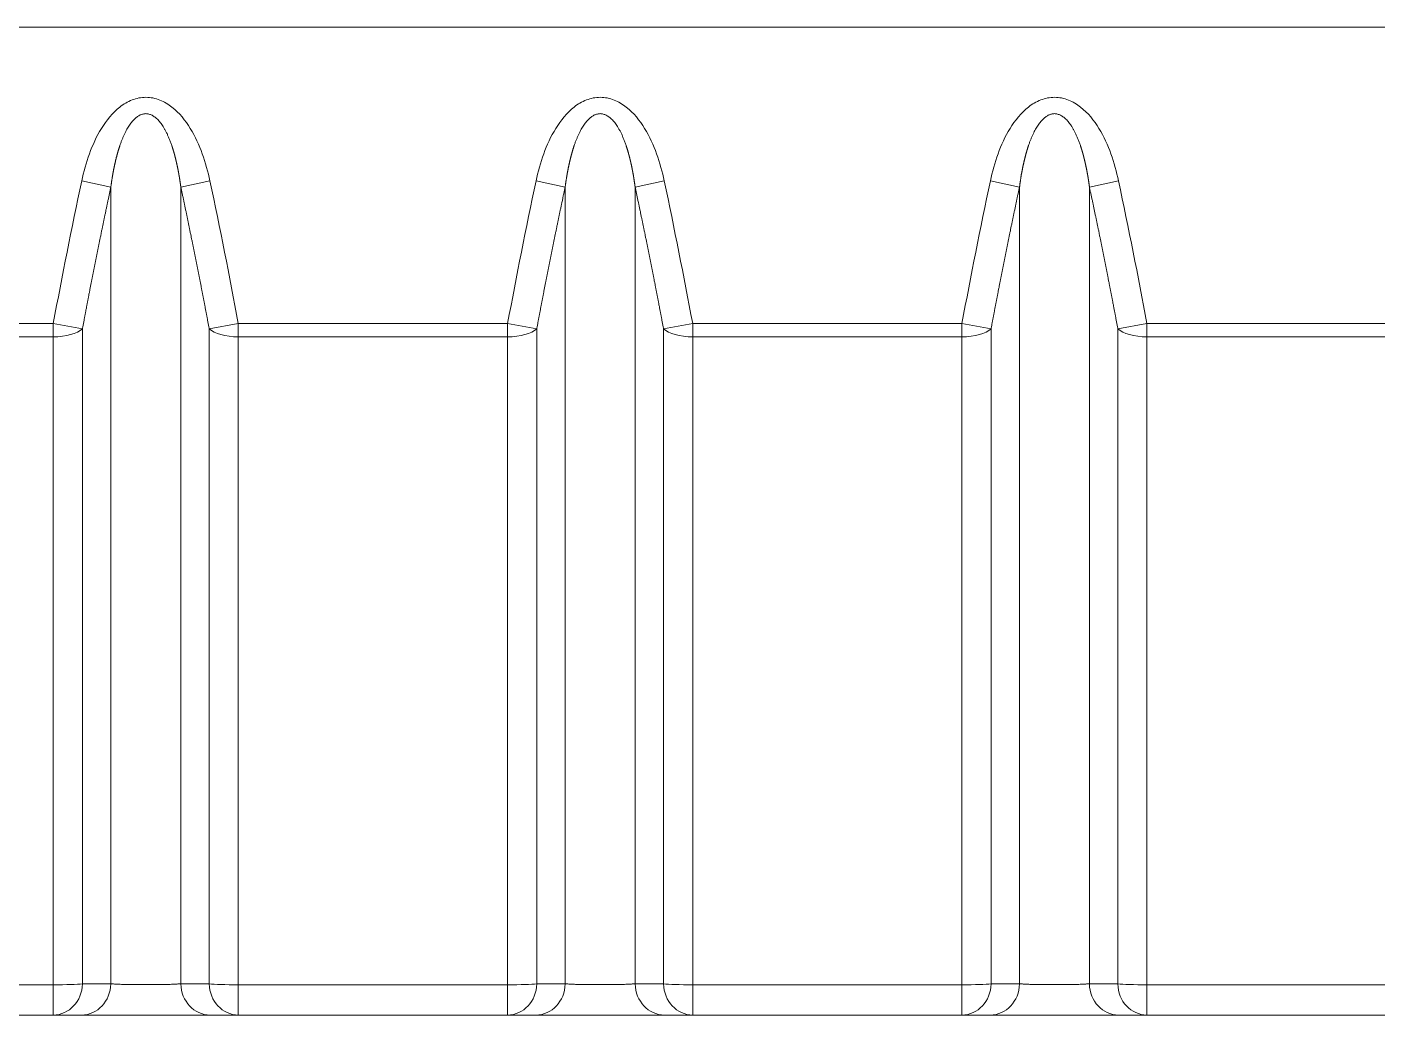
# Model space of a CAD drawing. Header units: millimetres. Extents: x 4664 to 8864, y -38 to 2932.
# Drawn here: x 5286.5 to 5397.4, y 1173.8 to 1254.9 of the extents above; entities that cross this region are included whole.
import ezdxf

# ---------------------------------------------------------------- set-up
doc = ezdxf.new("R2010")
doc.units = ezdxf.units.MM

msp = doc.modelspace()

# ---------------------------------------------------------------- linework, layer by layer
at = {"lineweight": 5}
for p, q in [((5185.79, 1254.92), (5481.4, 1254.92)), ((5293.42, 1241.77), (5291.03, 1242.28)), ((5293.42, 1241.77), (5293.42, 1176.34)), ((5299.17, 1241.77), (5301.56, 1242.28)), ((5299.17, 1241.77), (5299.17, 1176.34)), ((5330.72, 1241.77), (5328.33, 1242.28)), ((5330.72, 1241.77), (5330.72, 1176.34)), ((5336.47, 1241.77), (5338.86, 1242.28)), ((5336.47, 1241.77), (5336.47, 1176.34)), ((5368.02, 1241.77), (5365.63, 1242.28)), ((5368.02, 1241.77), (5368.02, 1176.34)), ((5373.76, 1241.77), (5376.15, 1242.28)), ((5373.76, 1241.77), (5373.76, 1176.34)), ((5266.59, 1230.57), (5288.7, 1230.57)), ((5291.09, 1230.13), (5288.7, 1230.57)), ((5288.7, 1173.77), (5288.7, 1230.57)), ((5301.5, 1230.13), (5303.89, 1230.57)), ((5303.89, 1230.57), (5326, 1230.57)), ((5303.89, 1173.77), (5303.89, 1230.57)), ((5328.39, 1230.13), (5326, 1230.57)), ((5326, 1173.77), (5326, 1230.57)), ((5338.8, 1230.13), (5341.19, 1230.57)), ((5341.19, 1230.57), (5363.3, 1230.57)), ((5341.19, 1173.77), (5341.19, 1230.57)), ((5365.69, 1230.13), (5363.3, 1230.57)), ((5363.3, 1173.77), (5363.3, 1230.57)), ((5376.1, 1230.13), (5378.48, 1230.57)), ((5378.48, 1230.57), (5400.6, 1230.57)), ((5378.48, 1173.77), (5378.48, 1230.57)), ((5288.7, 1229.48), (5266.59, 1229.48)), ((5291.09, 1230.13), (5291.09, 1176.33)), ((5301.5, 1176.33), (5301.5, 1230.13)), ((5326, 1229.48), (5303.89, 1229.48)), ((5328.39, 1230.13), (5328.39, 1176.33)), ((5338.8, 1176.33), (5338.8, 1230.13)), ((5363.3, 1229.48), (5341.19, 1229.48)), ((5365.69, 1230.13), (5365.69, 1176.33)), ((5376.1, 1176.33), (5376.1, 1230.13)), ((5400.6, 1229.48), (5378.48, 1229.48)), ((5266.59, 1176.26), (5288.7, 1176.26)), ((5303.89, 1176.26), (5326, 1176.26)), ((5341.19, 1176.26), (5363.3, 1176.26)), ((5378.48, 1176.26), (5400.6, 1176.26)), ((5107.64, 1173.77), (5559.55, 1173.77))]:
    msp.add_line(p, q, dxfattribs=at)
for centre, major_axis, ratio, start_param, end_param in [((5288.7, 1230.57), (-2.61, 0), 0.419004, 1.570796, 2.725761), ((5303.89, 1230.57), (-2.61, 0), 0.419004, 0.415831, 1.570796), ((5326, 1230.57), (-2.61, 0), 0.419004, 1.570796, 2.725761), ((5341.19, 1230.57), (-2.61, 0), 0.419004, 0.415831, 1.570796), ((5363.3, 1230.57), (-2.61, 0), 0.419004, 1.570796, 2.725761), ((5378.48, 1230.57), (-2.61, 0), 0.419004, 0.415831, 1.570796), ((5288.7, 1176.38), (-2.61, 0), 0.047721, 1.570796, 2.725761), ((5288.7, 1176.38), (0, 2.61), 0.914951, 3.141593, 4.693111), ((5291.03, 1176.38), (0, 2.61), 0.914939, 3.141593, 4.693784), ((5301.56, 1176.38), (0, 2.61), 0.914939, 1.589402, 3.141593), ((5303.89, 1176.38), (-2.61, 0), 0.047721, 0.415831, 1.570796), ((5303.89, 1176.38), (0, 2.61), 0.914951, 1.590075, 3.141593), ((5326, 1176.38), (-2.61, 0), 0.047721, 1.570796, 2.725761), ((5326, 1176.38), (0, 2.61), 0.914951, 3.141593, 4.693111), ((5328.33, 1176.38), (0, 2.61), 0.914939, 3.141593, 4.693784), ((5338.86, 1176.38), (0, 2.61), 0.914939, 1.589402, 3.141593), ((5341.19, 1176.38), (-2.61, 0), 0.047721, 0.415831, 1.570796), ((5341.19, 1176.38), (0, 2.61), 0.914951, 1.590075, 3.141593), ((5363.3, 1176.38), (-2.61, 0), 0.047721, 1.570796, 2.725761), ((5363.3, 1176.38), (0, 2.61), 0.914951, 3.141593, 4.693111), ((5365.63, 1176.38), (0, 2.61), 0.914939, 3.141593, 4.693784), ((5376.15, 1176.38), (0, 2.61), 0.914939, 1.589402, 3.141593), ((5378.48, 1176.38), (-2.61, 0), 0.047721, 0.415831, 1.570796), ((5378.48, 1176.38), (0, 2.61), 0.914951, 1.590075, 3.141593)]:
    msp.add_ellipse(centre, major_axis=major_axis, ratio=ratio, start_param=start_param, end_param=end_param, dxfattribs=at)
for points, knots in [([(5291.03, 1242.28), (5291.2, 1243.03), (5291.4, 1243.78), (5291.93, 1245.23), (5292.25, 1245.94), (5293.06, 1247.25), (5293.55, 1247.87), (5294.47, 1248.59), (5294.81, 1248.79), (5295.53, 1249.07), (5295.92, 1249.15), (5296.69, 1249.15), (5297.08, 1249.07), (5297.81, 1248.78), (5298.14, 1248.58), (5299.05, 1247.87), (5299.54, 1247.25), (5300.35, 1245.93), (5300.67, 1245.22), (5301.19, 1243.77), (5301.4, 1243.03), (5301.56, 1242.28)], [0, 0, 0, 0, 0.125, 0.125, 0.25, 0.25, 0.375, 0.375, 0.4375, 0.4375, 0.5, 0.5, 0.5625, 0.5625, 0.625, 0.625, 0.75, 0.75, 0.875, 0.875, 1, 1, 1, 1]), ([(5328.33, 1242.28), (5328.49, 1243.03), (5328.7, 1243.78), (5329.22, 1245.23), (5329.55, 1245.94), (5330.36, 1247.25), (5330.85, 1247.87), (5331.76, 1248.59), (5332.1, 1248.79), (5332.83, 1249.07), (5333.22, 1249.15), (5333.99, 1249.15), (5334.38, 1249.07), (5335.1, 1248.78), (5335.44, 1248.58), (5336.35, 1247.87), (5336.84, 1247.25), (5337.65, 1245.93), (5337.97, 1245.22), (5338.49, 1243.77), (5338.7, 1243.03), (5338.86, 1242.28)], [0, 0, 0, 0, 0.125, 0.125, 0.25, 0.25, 0.375, 0.375, 0.4375, 0.4375, 0.5, 0.5, 0.5625, 0.5625, 0.625, 0.625, 0.75, 0.75, 0.875, 0.875, 1, 1, 1, 1]), ([(5365.63, 1242.28), (5365.79, 1243.03), (5366, 1243.78), (5366.52, 1245.23), (5366.85, 1245.94), (5367.65, 1247.25), (5368.15, 1247.87), (5369.06, 1248.59), (5369.4, 1248.79), (5370.12, 1249.07), (5370.51, 1249.15), (5371.29, 1249.15), (5371.68, 1249.07), (5372.4, 1248.78), (5372.74, 1248.58), (5373.64, 1247.87), (5374.14, 1247.25), (5374.95, 1245.93), (5375.27, 1245.22), (5375.79, 1243.77), (5375.99, 1243.03), (5376.15, 1242.28)], [0, 0, 0, 0, 0.125, 0.125, 0.25, 0.25, 0.375, 0.375, 0.4375, 0.4375, 0.5, 0.5, 0.5625, 0.5625, 0.625, 0.625, 0.75, 0.75, 0.875, 0.875, 1, 1, 1, 1]), ([(5299.17, 1241.77), (5299.17, 1241.78), (5299.17, 1241.8), (5299.16, 1241.84), (5299.16, 1241.87), (5299.15, 1241.91), (5299.15, 1241.94), (5299.14, 1241.98), (5299.14, 1242.01), (5299.13, 1242.05), (5299.13, 1242.08), (5299.12, 1242.11), (5299.12, 1242.15), (5299.11, 1242.18), (5299.11, 1242.22), (5299.1, 1242.25), (5299.1, 1242.28), (5299.09, 1242.32), (5299.09, 1242.35), (5299.08, 1242.38), (5299.08, 1242.42), (5299.07, 1242.45), (5299.07, 1242.48), (5299.06, 1242.51), (5299.06, 1242.55), (5299.05, 1242.58), (5299.05, 1242.61), (5299.04, 1242.65), (5299.03, 1242.68), (5299.03, 1242.71), (5299.02, 1242.74), (5299.02, 1242.77), (5299.01, 1242.81), (5299.01, 1242.84), (5299, 1242.87), (5299, 1242.9), (5298.99, 1242.93), (5298.98, 1242.96), (5298.98, 1243), (5298.97, 1243.03), (5298.97, 1243.06), (5298.96, 1243.09), (5298.96, 1243.12), (5298.95, 1243.15), (5298.94, 1243.18), (5298.94, 1243.21), (5298.93, 1243.24), (5298.93, 1243.27), (5298.92, 1243.3), (5298.91, 1243.33), (5298.91, 1243.36), (5298.9, 1243.39), (5298.9, 1243.42), (5298.89, 1243.45), (5298.88, 1243.48), (5298.88, 1243.51), (5298.87, 1243.54), (5298.86, 1243.57), (5298.86, 1243.6), (5298.85, 1243.63), (5298.85, 1243.66), (5298.84, 1243.69), (5298.83, 1243.71), (5298.83, 1243.74), (5298.82, 1243.77), (5298.81, 1243.8), (5298.81, 1243.83), (5298.8, 1243.86), (5298.79, 1243.88), (5298.79, 1243.91), (5298.78, 1243.94), (5298.77, 1243.97), (5298.77, 1244), (5298.76, 1244.02), (5298.75, 1244.05), (5298.75, 1244.08), (5298.74, 1244.1), (5298.73, 1244.13), (5298.73, 1244.16), (5298.72, 1244.19), (5298.71, 1244.21), (5298.71, 1244.24), (5298.7, 1244.27), (5298.69, 1244.29), (5298.69, 1244.32), (5298.68, 1244.34), (5298.67, 1244.37), (5298.67, 1244.4), (5298.66, 1244.42), (5298.65, 1244.45), (5298.64, 1244.47), (5298.64, 1244.5), (5298.63, 1244.53), (5298.62, 1244.55), (5298.62, 1244.58), (5298.61, 1244.6), (5298.6, 1244.63), (5298.59, 1244.65), (5298.59, 1244.68), (5298.58, 1244.7), (5298.57, 1244.73), (5298.57, 1244.75), (5298.56, 1244.77), (5298.55, 1244.8), (5298.54, 1244.82), (5298.54, 1244.85), (5298.53, 1244.87), (5298.52, 1244.89), (5298.51, 1244.92), (5298.51, 1244.94), (5298.5, 1244.97), (5298.49, 1244.99), (5298.48, 1245.01), (5298.48, 1245.04), (5298.47, 1245.06), (5298.46, 1245.08), (5298.45, 1245.1), (5298.45, 1245.13), (5298.44, 1245.15), (5298.43, 1245.17), (5298.4, 1245.28), (5298.33, 1245.47), (5298.22, 1245.74), (5298.12, 1245.99), (5298.01, 1246.22), (5297.9, 1246.44), (5297.78, 1246.64), (5297.67, 1246.83), (5297.55, 1246.99), (5297.43, 1247.15), (5297.31, 1247.29), (5297.18, 1247.41), (5297.06, 1247.51), (5296.93, 1247.6), (5296.81, 1247.68), (5296.68, 1247.73), (5296.55, 1247.77), (5296.42, 1247.8), (5296.3, 1247.81), (5296.18, 1247.8), (5296.07, 1247.78), (5295.95, 1247.74), (5295.84, 1247.7), (5295.72, 1247.64), (5295.61, 1247.57), (5295.5, 1247.48), (5295.38, 1247.38), (5295.27, 1247.27), (5295.16, 1247.15), (5295.06, 1247.01), (5294.95, 1246.86), (5294.84, 1246.7), (5294.74, 1246.52), (5294.64, 1246.33), (5294.54, 1246.13), (5294.44, 1245.91), (5294.35, 1245.69), (5294.26, 1245.45), (5294.19, 1245.27), (5294.16, 1245.16), (5294.14, 1245.11), (5294.13, 1245.07), (5294.12, 1245.03), (5294.1, 1244.99), (5294.09, 1244.95), (5294.08, 1244.91), (5294.06, 1244.86), (5294.05, 1244.82), (5294.04, 1244.77), (5294.02, 1244.73), (5294.01, 1244.69), (5294, 1244.64), (5293.98, 1244.6), (5293.97, 1244.55), (5293.96, 1244.51), (5293.95, 1244.46), (5293.93, 1244.41), (5293.92, 1244.37), (5293.91, 1244.32), (5293.9, 1244.27), (5293.88, 1244.22), (5293.87, 1244.17), (5293.86, 1244.13), (5293.85, 1244.08), (5293.83, 1244.03), (5293.82, 1243.98), (5293.81, 1243.93), (5293.8, 1243.88), (5293.79, 1243.83), (5293.78, 1243.78), (5293.76, 1243.72), (5293.75, 1243.67), (5293.74, 1243.62), (5293.73, 1243.57), (5293.72, 1243.51), (5293.71, 1243.46), (5293.7, 1243.41), (5293.69, 1243.35), (5293.67, 1243.3), (5293.66, 1243.24), (5293.65, 1243.19), (5293.64, 1243.13), (5293.63, 1243.08), (5293.62, 1243.02), (5293.61, 1242.97), (5293.6, 1242.91), (5293.59, 1242.85), (5293.58, 1242.8), (5293.57, 1242.74), (5293.56, 1242.68), (5293.55, 1242.62), (5293.54, 1242.56), (5293.53, 1242.5), (5293.52, 1242.44), (5293.51, 1242.38), (5293.5, 1242.32), (5293.49, 1242.26), (5293.48, 1242.2), (5293.48, 1242.14), (5293.47, 1242.08), (5293.46, 1242.02), (5293.45, 1241.96), (5293.44, 1241.89), (5293.43, 1241.83), (5293.43, 1241.79), (5293.42, 1241.77)], [0, 0, 0, 0, 0.002514, 0.005021, 0.00752, 0.010013, 0.012498, 0.014977, 0.017448, 0.019913, 0.02237, 0.02482, 0.027263, 0.029699, 0.032128, 0.03455, 0.036964, 0.039372, 0.041773, 0.044166, 0.046552, 0.048932, 0.051304, 0.053669, 0.056027, 0.058378, 0.060722, 0.063059, 0.065389, 0.067711, 0.070027, 0.072336, 0.074637, 0.076931, 0.079219, 0.081499, 0.083772, 0.086038, 0.088297, 0.090549, 0.092794, 0.095031, 0.097262, 0.099486, 0.101702, 0.103912, 0.106114, 0.108309, 0.110498, 0.112679, 0.114853, 0.11702, 0.11918, 0.121333, 0.123478, 0.125617, 0.127749, 0.129873, 0.131991, 0.134101, 0.136205, 0.138301, 0.14039, 0.142473, 0.144548, 0.146616, 0.148677, 0.150731, 0.152778, 0.154818, 0.15685, 0.158876, 0.160895, 0.162906, 0.164911, 0.166909, 0.168899, 0.170883, 0.172859, 0.174828, 0.176791, 0.178746, 0.180694, 0.182635, 0.18457, 0.186497, 0.188417, 0.19033, 0.192236, 0.194135, 0.196027, 0.197912, 0.19979, 0.201661, 0.203525, 0.205382, 0.207231, 0.209074, 0.21091, 0.212739, 0.214561, 0.216376, 0.218183, 0.219984, 0.221778, 0.223565, 0.225345, 0.227118, 0.228883, 0.230642, 0.232394, 0.234139, 0.235877, 0.237608, 0.239332, 0.241049, 0.242759, 0.244462, 0.246158, 0.247847, 0.249529, 0.270675, 0.290846, 0.310051, 0.328303, 0.345614, 0.362001, 0.377483, 0.392086, 0.405836, 0.41877, 0.430929, 0.442364, 0.453136, 0.463321, 0.473004, 0.48229, 0.491292, 0.50014, 0.50808, 0.516138, 0.524408, 0.532974, 0.541916, 0.5513, 0.561186, 0.571624, 0.582656, 0.594318, 0.60664, 0.619647, 0.633362, 0.647801, 0.66298, 0.678912, 0.695608, 0.713077, 0.731328, 0.750365, 0.753403, 0.756464, 0.759548, 0.762654, 0.765783, 0.768934, 0.772108, 0.775306, 0.778525, 0.781768, 0.785034, 0.788322, 0.791633, 0.794967, 0.798324, 0.801703, 0.805106, 0.808531, 0.81198, 0.815451, 0.818945, 0.822462, 0.826003, 0.829566, 0.833151, 0.83676, 0.840392, 0.844047, 0.847725, 0.851426, 0.85515, 0.858897, 0.862666, 0.866459, 0.870275, 0.874114, 0.877976, 0.881861, 0.885769, 0.8897, 0.893654, 0.897631, 0.901631, 0.905654, 0.909701, 0.91377, 0.917862, 0.921978, 0.926116, 0.930278, 0.934462, 0.93867, 0.942901, 0.947155, 0.951432, 0.955732, 0.960055, 0.964401, 0.96877, 0.973162, 0.977577, 0.982016, 0.986477, 0.990962, 0.995469, 1, 1, 1, 1]), ([(5336.47, 1241.77), (5336.47, 1241.78), (5336.46, 1241.8), (5336.46, 1241.84), (5336.45, 1241.87), (5336.45, 1241.91), (5336.44, 1241.94), (5336.44, 1241.98), (5336.43, 1242.01), (5336.43, 1242.05), (5336.42, 1242.08), (5336.42, 1242.11), (5336.41, 1242.15), (5336.41, 1242.18), (5336.4, 1242.22), (5336.4, 1242.25), (5336.39, 1242.28), (5336.39, 1242.32), (5336.38, 1242.35), (5336.38, 1242.38), (5336.37, 1242.42), (5336.37, 1242.45), (5336.36, 1242.48), (5336.36, 1242.51), (5336.35, 1242.55), (5336.35, 1242.58), (5336.34, 1242.61), (5336.34, 1242.65), (5336.33, 1242.68), (5336.33, 1242.71), (5336.32, 1242.74), (5336.32, 1242.77), (5336.31, 1242.81), (5336.3, 1242.84), (5336.3, 1242.87), (5336.29, 1242.9), (5336.29, 1242.93), (5336.28, 1242.96), (5336.28, 1243), (5336.27, 1243.03), (5336.26, 1243.06), (5336.26, 1243.09), (5336.25, 1243.12), (5336.25, 1243.15), (5336.24, 1243.18), (5336.23, 1243.21), (5336.23, 1243.24), (5336.22, 1243.27), (5336.22, 1243.3), (5336.21, 1243.33), (5336.2, 1243.36), (5336.2, 1243.39), (5336.19, 1243.42), (5336.19, 1243.45), (5336.18, 1243.48), (5336.17, 1243.51), (5336.17, 1243.54), (5336.16, 1243.57), (5336.16, 1243.6), (5336.15, 1243.63), (5336.14, 1243.66), (5336.14, 1243.69), (5336.13, 1243.71), (5336.12, 1243.74), (5336.12, 1243.77), (5336.11, 1243.8), (5336.1, 1243.83), (5336.1, 1243.86), (5336.09, 1243.88), (5336.08, 1243.91), (5336.08, 1243.94), (5336.07, 1243.97), (5336.06, 1244), (5336.06, 1244.02), (5336.05, 1244.05), (5336.04, 1244.08), (5336.04, 1244.1), (5336.03, 1244.13), (5336.02, 1244.16), (5336.02, 1244.19), (5336.01, 1244.21), (5336, 1244.24), (5336, 1244.27), (5335.99, 1244.29), (5335.98, 1244.32), (5335.98, 1244.34), (5335.97, 1244.37), (5335.96, 1244.4), (5335.96, 1244.42), (5335.95, 1244.45), (5335.94, 1244.47), (5335.93, 1244.5), (5335.93, 1244.53), (5335.92, 1244.55), (5335.91, 1244.58), (5335.91, 1244.6), (5335.9, 1244.63), (5335.89, 1244.65), (5335.88, 1244.68), (5335.88, 1244.7), (5335.87, 1244.73), (5335.86, 1244.75), (5335.86, 1244.77), (5335.85, 1244.8), (5335.84, 1244.82), (5335.83, 1244.85), (5335.83, 1244.87), (5335.82, 1244.89), (5335.81, 1244.92), (5335.8, 1244.94), (5335.8, 1244.97), (5335.79, 1244.99), (5335.78, 1245.01), (5335.77, 1245.04), (5335.77, 1245.06), (5335.76, 1245.08), (5335.75, 1245.1), (5335.74, 1245.13), (5335.74, 1245.15), (5335.73, 1245.17), (5335.69, 1245.28), (5335.63, 1245.47), (5335.52, 1245.74), (5335.42, 1245.99), (5335.31, 1246.22), (5335.2, 1246.44), (5335.08, 1246.64), (5334.97, 1246.83), (5334.85, 1246.99), (5334.73, 1247.15), (5334.6, 1247.29), (5334.48, 1247.41), (5334.36, 1247.51), (5334.23, 1247.6), (5334.1, 1247.68), (5333.98, 1247.73), (5333.85, 1247.77), (5333.72, 1247.8), (5333.6, 1247.81), (5333.48, 1247.8), (5333.36, 1247.78), (5333.25, 1247.74), (5333.13, 1247.7), (5333.02, 1247.64), (5332.91, 1247.57), (5332.79, 1247.48), (5332.68, 1247.38), (5332.57, 1247.27), (5332.46, 1247.15), (5332.35, 1247.01), (5332.25, 1246.86), (5332.14, 1246.7), (5332.04, 1246.52), (5331.94, 1246.33), (5331.84, 1246.13), (5331.74, 1245.91), (5331.65, 1245.69), (5331.55, 1245.45), (5331.49, 1245.27), (5331.45, 1245.16), (5331.44, 1245.11), (5331.43, 1245.07), (5331.41, 1245.03), (5331.4, 1244.99), (5331.39, 1244.95), (5331.37, 1244.91), (5331.36, 1244.86), (5331.35, 1244.82), (5331.33, 1244.77), (5331.32, 1244.73), (5331.31, 1244.69), (5331.29, 1244.64), (5331.28, 1244.6), (5331.27, 1244.55), (5331.26, 1244.51), (5331.24, 1244.46), (5331.23, 1244.41), (5331.22, 1244.37), (5331.21, 1244.32), (5331.19, 1244.27), (5331.18, 1244.22), (5331.17, 1244.17), (5331.16, 1244.13), (5331.14, 1244.08), (5331.13, 1244.03), (5331.12, 1243.98), (5331.11, 1243.93), (5331.1, 1243.88), (5331.08, 1243.83), (5331.07, 1243.78), (5331.06, 1243.72), (5331.05, 1243.67), (5331.04, 1243.62), (5331.03, 1243.57), (5331.02, 1243.51), (5331, 1243.46), (5330.99, 1243.41), (5330.98, 1243.35), (5330.97, 1243.3), (5330.96, 1243.24), (5330.95, 1243.19), (5330.94, 1243.13), (5330.93, 1243.08), (5330.92, 1243.02), (5330.91, 1242.97), (5330.9, 1242.91), (5330.89, 1242.85), (5330.88, 1242.8), (5330.87, 1242.74), (5330.86, 1242.68), (5330.85, 1242.62), (5330.84, 1242.56), (5330.83, 1242.5), (5330.82, 1242.44), (5330.81, 1242.38), (5330.8, 1242.32), (5330.79, 1242.26), (5330.78, 1242.2), (5330.77, 1242.14), (5330.76, 1242.08), (5330.76, 1242.02), (5330.75, 1241.96), (5330.74, 1241.89), (5330.73, 1241.83), (5330.72, 1241.79), (5330.72, 1241.77)], [0, 0, 0, 0, 0.002514, 0.005021, 0.00752, 0.010013, 0.012498, 0.014977, 0.017448, 0.019913, 0.02237, 0.02482, 0.027263, 0.029699, 0.032128, 0.03455, 0.036964, 0.039372, 0.041773, 0.044166, 0.046552, 0.048932, 0.051304, 0.053669, 0.056027, 0.058378, 0.060722, 0.063059, 0.065389, 0.067711, 0.070027, 0.072336, 0.074637, 0.076931, 0.079219, 0.081499, 0.083772, 0.086038, 0.088297, 0.090549, 0.092794, 0.095031, 0.097262, 0.099486, 0.101702, 0.103912, 0.106114, 0.108309, 0.110498, 0.112679, 0.114853, 0.11702, 0.11918, 0.121333, 0.123478, 0.125617, 0.127749, 0.129873, 0.131991, 0.134101, 0.136205, 0.138301, 0.14039, 0.142473, 0.144548, 0.146616, 0.148677, 0.150731, 0.152778, 0.154818, 0.15685, 0.158876, 0.160895, 0.162906, 0.164911, 0.166909, 0.168899, 0.170883, 0.172859, 0.174828, 0.176791, 0.178746, 0.180694, 0.182635, 0.18457, 0.186497, 0.188417, 0.19033, 0.192236, 0.194135, 0.196027, 0.197912, 0.19979, 0.201661, 0.203525, 0.205382, 0.207231, 0.209074, 0.21091, 0.212739, 0.214561, 0.216376, 0.218183, 0.219984, 0.221778, 0.223565, 0.225345, 0.227118, 0.228883, 0.230642, 0.232394, 0.234139, 0.235877, 0.237608, 0.239332, 0.241049, 0.242759, 0.244462, 0.246158, 0.247847, 0.249529, 0.270675, 0.290846, 0.310051, 0.328303, 0.345614, 0.362001, 0.377483, 0.392086, 0.405836, 0.41877, 0.430929, 0.442364, 0.453136, 0.463321, 0.473004, 0.48229, 0.491292, 0.50014, 0.50808, 0.516138, 0.524408, 0.532974, 0.541916, 0.5513, 0.561186, 0.571624, 0.582656, 0.594318, 0.60664, 0.619647, 0.633362, 0.647801, 0.66298, 0.678912, 0.695608, 0.713077, 0.731328, 0.750365, 0.753403, 0.756464, 0.759548, 0.762654, 0.765783, 0.768934, 0.772108, 0.775306, 0.778525, 0.781768, 0.785034, 0.788322, 0.791633, 0.794967, 0.798324, 0.801703, 0.805106, 0.808531, 0.81198, 0.815451, 0.818945, 0.822462, 0.826003, 0.829566, 0.833151, 0.83676, 0.840392, 0.844047, 0.847725, 0.851426, 0.85515, 0.858897, 0.862666, 0.866459, 0.870275, 0.874114, 0.877976, 0.881861, 0.885769, 0.8897, 0.893654, 0.897631, 0.901631, 0.905654, 0.909701, 0.91377, 0.917862, 0.921978, 0.926116, 0.930278, 0.934462, 0.93867, 0.942901, 0.947155, 0.951432, 0.955732, 0.960055, 0.964401, 0.96877, 0.973162, 0.977577, 0.982016, 0.986477, 0.990962, 0.995469, 1, 1, 1, 1]), ([(5373.76, 1241.77), (5373.76, 1241.78), (5373.76, 1241.8), (5373.76, 1241.84), (5373.75, 1241.87), (5373.75, 1241.91), (5373.74, 1241.94), (5373.74, 1241.98), (5373.73, 1242.01), (5373.73, 1242.05), (5373.72, 1242.08), (5373.72, 1242.11), (5373.71, 1242.15), (5373.71, 1242.18), (5373.7, 1242.22), (5373.7, 1242.25), (5373.69, 1242.28), (5373.69, 1242.32), (5373.68, 1242.35), (5373.68, 1242.38), (5373.67, 1242.42), (5373.67, 1242.45), (5373.66, 1242.48), (5373.66, 1242.51), (5373.65, 1242.55), (5373.65, 1242.58), (5373.64, 1242.61), (5373.63, 1242.65), (5373.63, 1242.68), (5373.62, 1242.71), (5373.62, 1242.74), (5373.61, 1242.77), (5373.61, 1242.81), (5373.6, 1242.84), (5373.6, 1242.87), (5373.59, 1242.9), (5373.58, 1242.93), (5373.58, 1242.96), (5373.57, 1243), (5373.57, 1243.03), (5373.56, 1243.06), (5373.56, 1243.09), (5373.55, 1243.12), (5373.54, 1243.15), (5373.54, 1243.18), (5373.53, 1243.21), (5373.53, 1243.24), (5373.52, 1243.27), (5373.51, 1243.3), (5373.51, 1243.33), (5373.5, 1243.36), (5373.5, 1243.39), (5373.49, 1243.42), (5373.48, 1243.45), (5373.48, 1243.48), (5373.47, 1243.51), (5373.46, 1243.54), (5373.46, 1243.57), (5373.45, 1243.6), (5373.45, 1243.63), (5373.44, 1243.66), (5373.43, 1243.69), (5373.43, 1243.71), (5373.42, 1243.74), (5373.41, 1243.77), (5373.41, 1243.8), (5373.4, 1243.83), (5373.39, 1243.86), (5373.39, 1243.88), (5373.38, 1243.91), (5373.37, 1243.94), (5373.37, 1243.97), (5373.36, 1244), (5373.36, 1244.02), (5373.35, 1244.05), (5373.34, 1244.08), (5373.34, 1244.1), (5373.33, 1244.13), (5373.32, 1244.16), (5373.31, 1244.19), (5373.31, 1244.21), (5373.3, 1244.24), (5373.29, 1244.27), (5373.29, 1244.29), (5373.28, 1244.32), (5373.27, 1244.34), (5373.27, 1244.37), (5373.26, 1244.4), (5373.25, 1244.42), (5373.25, 1244.45), (5373.24, 1244.47), (5373.23, 1244.5), (5373.22, 1244.53), (5373.22, 1244.55), (5373.21, 1244.58), (5373.2, 1244.6), (5373.2, 1244.63), (5373.19, 1244.65), (5373.18, 1244.68), (5373.17, 1244.7), (5373.17, 1244.73), (5373.16, 1244.75), (5373.15, 1244.77), (5373.15, 1244.8), (5373.14, 1244.82), (5373.13, 1244.85), (5373.12, 1244.87), (5373.12, 1244.89), (5373.11, 1244.92), (5373.1, 1244.94), (5373.09, 1244.97), (5373.09, 1244.99), (5373.08, 1245.01), (5373.07, 1245.04), (5373.06, 1245.06), (5373.06, 1245.08), (5373.05, 1245.1), (5373.04, 1245.13), (5373.03, 1245.15), (5373.03, 1245.17), (5372.99, 1245.28), (5372.92, 1245.47), (5372.82, 1245.74), (5372.71, 1245.99), (5372.6, 1246.22), (5372.49, 1246.44), (5372.38, 1246.64), (5372.26, 1246.83), (5372.14, 1246.99), (5372.02, 1247.15), (5371.9, 1247.29), (5371.78, 1247.41), (5371.65, 1247.51), (5371.53, 1247.6), (5371.4, 1247.68), (5371.27, 1247.73), (5371.15, 1247.77), (5371.02, 1247.8), (5370.89, 1247.81), (5370.77, 1247.8), (5370.66, 1247.78), (5370.55, 1247.74), (5370.43, 1247.7), (5370.32, 1247.64), (5370.2, 1247.57), (5370.09, 1247.48), (5369.98, 1247.38), (5369.87, 1247.27), (5369.76, 1247.15), (5369.65, 1247.01), (5369.54, 1246.86), (5369.44, 1246.7), (5369.34, 1246.52), (5369.23, 1246.33), (5369.14, 1246.13), (5369.04, 1245.91), (5368.94, 1245.69), (5368.85, 1245.45), (5368.79, 1245.27), (5368.75, 1245.16), (5368.74, 1245.11), (5368.72, 1245.07), (5368.71, 1245.03), (5368.7, 1244.99), (5368.68, 1244.95), (5368.67, 1244.91), (5368.66, 1244.86), (5368.64, 1244.82), (5368.63, 1244.77), (5368.62, 1244.73), (5368.6, 1244.69), (5368.59, 1244.64), (5368.58, 1244.6), (5368.57, 1244.55), (5368.55, 1244.51), (5368.54, 1244.46), (5368.53, 1244.41), (5368.52, 1244.37), (5368.5, 1244.32), (5368.49, 1244.27), (5368.48, 1244.22), (5368.47, 1244.17), (5368.45, 1244.13), (5368.44, 1244.08), (5368.43, 1244.03), (5368.42, 1243.98), (5368.41, 1243.93), (5368.39, 1243.88), (5368.38, 1243.83), (5368.37, 1243.78), (5368.36, 1243.72), (5368.35, 1243.67), (5368.34, 1243.62), (5368.32, 1243.57), (5368.31, 1243.51), (5368.3, 1243.46), (5368.29, 1243.41), (5368.28, 1243.35), (5368.27, 1243.3), (5368.26, 1243.24), (5368.25, 1243.19), (5368.24, 1243.13), (5368.23, 1243.08), (5368.22, 1243.02), (5368.21, 1242.97), (5368.19, 1242.91), (5368.18, 1242.85), (5368.17, 1242.8), (5368.16, 1242.74), (5368.15, 1242.68), (5368.14, 1242.62), (5368.14, 1242.56), (5368.13, 1242.5), (5368.12, 1242.44), (5368.11, 1242.38), (5368.1, 1242.32), (5368.09, 1242.26), (5368.08, 1242.2), (5368.07, 1242.14), (5368.06, 1242.08), (5368.05, 1242.02), (5368.04, 1241.96), (5368.04, 1241.89), (5368.03, 1241.83), (5368.02, 1241.79), (5368.02, 1241.77)], [0, 0, 0, 0, 0.002514, 0.005021, 0.00752, 0.010013, 0.012498, 0.014977, 0.017448, 0.019913, 0.02237, 0.02482, 0.027263, 0.029699, 0.032128, 0.03455, 0.036964, 0.039372, 0.041773, 0.044166, 0.046552, 0.048932, 0.051304, 0.053669, 0.056027, 0.058378, 0.060722, 0.063059, 0.065389, 0.067711, 0.070027, 0.072336, 0.074637, 0.076931, 0.079219, 0.081499, 0.083772, 0.086038, 0.088297, 0.090549, 0.092794, 0.095031, 0.097262, 0.099486, 0.101702, 0.103912, 0.106114, 0.108309, 0.110498, 0.112679, 0.114853, 0.11702, 0.11918, 0.121333, 0.123478, 0.125617, 0.127749, 0.129873, 0.131991, 0.134101, 0.136205, 0.138301, 0.14039, 0.142473, 0.144548, 0.146616, 0.148677, 0.150731, 0.152778, 0.154818, 0.15685, 0.158876, 0.160895, 0.162906, 0.164911, 0.166909, 0.168899, 0.170883, 0.172859, 0.174828, 0.176791, 0.178746, 0.180694, 0.182635, 0.18457, 0.186497, 0.188417, 0.19033, 0.192236, 0.194135, 0.196027, 0.197912, 0.19979, 0.201661, 0.203525, 0.205382, 0.207231, 0.209074, 0.21091, 0.212739, 0.214561, 0.216376, 0.218183, 0.219984, 0.221778, 0.223565, 0.225345, 0.227118, 0.228883, 0.230642, 0.232394, 0.234139, 0.235877, 0.237608, 0.239332, 0.241049, 0.242759, 0.244462, 0.246158, 0.247847, 0.249529, 0.270675, 0.290846, 0.310051, 0.328303, 0.345614, 0.362001, 0.377483, 0.392086, 0.405836, 0.41877, 0.430929, 0.442364, 0.453136, 0.463321, 0.473004, 0.48229, 0.491292, 0.50014, 0.50808, 0.516138, 0.524408, 0.532974, 0.541916, 0.5513, 0.561186, 0.571624, 0.582656, 0.594318, 0.60664, 0.619647, 0.633362, 0.647801, 0.66298, 0.678912, 0.695608, 0.713077, 0.731328, 0.750365, 0.753403, 0.756464, 0.759548, 0.762654, 0.765783, 0.768934, 0.772108, 0.775306, 0.778525, 0.781768, 0.785034, 0.788322, 0.791633, 0.794967, 0.798324, 0.801703, 0.805106, 0.808531, 0.81198, 0.815451, 0.818945, 0.822462, 0.826003, 0.829566, 0.833151, 0.83676, 0.840392, 0.844047, 0.847725, 0.851426, 0.85515, 0.858897, 0.862666, 0.866459, 0.870275, 0.874114, 0.877976, 0.881861, 0.885769, 0.8897, 0.893654, 0.897631, 0.901631, 0.905654, 0.909701, 0.91377, 0.917862, 0.921978, 0.926116, 0.930278, 0.934462, 0.93867, 0.942901, 0.947155, 0.951432, 0.955732, 0.960055, 0.964401, 0.96877, 0.973162, 0.977577, 0.982016, 0.986477, 0.990962, 0.995469, 1, 1, 1, 1]), ([(5293.42, 1241.77), (5293.41, 1241.72), (5293.39, 1241.63), (5293.36, 1241.49), (5293.34, 1241.35), (5293.31, 1241.21), (5293.28, 1241.08), (5293.25, 1240.94), (5293.22, 1240.8), (5293.19, 1240.66), (5293.16, 1240.52), (5293.13, 1240.39), (5293.1, 1240.25), (5293.07, 1240.11), (5293.04, 1239.97), (5293.01, 1239.83), (5292.99, 1239.7), (5292.96, 1239.56), (5292.93, 1239.42), (5292.9, 1239.28), (5292.87, 1239.14), (5292.84, 1239.01), (5292.81, 1238.87), (5292.79, 1238.73), (5292.76, 1238.59), (5292.73, 1238.46), (5292.7, 1238.32), (5292.67, 1238.18), (5292.64, 1238.04), (5292.62, 1237.91), (5292.59, 1237.77), (5292.56, 1237.63), (5292.53, 1237.5), (5292.5, 1237.36), (5292.48, 1237.22), (5292.45, 1237.08), (5292.42, 1236.95), (5292.39, 1236.81), (5292.36, 1236.67), (5292.34, 1236.54), (5292.31, 1236.4), (5292.28, 1236.26), (5292.25, 1236.12), (5292.23, 1235.99), (5292.2, 1235.85), (5292.17, 1235.71), (5292.14, 1235.58), (5292.12, 1235.44), (5292.09, 1235.3), (5292.06, 1235.17), (5292.04, 1235.03), (5292.01, 1234.89), (5291.98, 1234.76), (5291.95, 1234.62), (5291.93, 1234.48), (5291.9, 1234.35), (5291.87, 1234.21), (5291.85, 1234.07), (5291.82, 1233.94), (5291.79, 1233.8), (5291.77, 1233.67), (5291.74, 1233.53), (5291.71, 1233.39), (5291.69, 1233.26), (5291.66, 1233.12), (5291.63, 1232.98), (5291.61, 1232.85), (5291.58, 1232.71), (5291.56, 1232.58), (5291.53, 1232.44), (5291.5, 1232.3), (5291.48, 1232.17), (5291.45, 1232.03), (5291.43, 1231.9), (5291.4, 1231.76), (5291.37, 1231.62), (5291.35, 1231.49), (5291.32, 1231.35), (5291.3, 1231.22), (5291.27, 1231.08), (5291.25, 1230.94), (5291.22, 1230.81), (5291.2, 1230.67), (5291.17, 1230.54), (5291.14, 1230.4), (5291.12, 1230.27), (5291.1, 1230.18), (5291.09, 1230.13)], [0, 0, 0, 0, 0.011921, 0.023839, 0.035752, 0.047661, 0.059566, 0.071468, 0.083365, 0.095258, 0.107147, 0.119033, 0.130914, 0.142792, 0.154665, 0.166535, 0.178401, 0.190263, 0.202121, 0.213975, 0.225826, 0.237672, 0.249515, 0.261354, 0.273189, 0.28502, 0.296847, 0.308671, 0.320491, 0.332307, 0.34412, 0.355928, 0.367733, 0.379535, 0.391332, 0.403126, 0.414916, 0.426703, 0.438486, 0.450265, 0.462041, 0.473813, 0.485581, 0.497346, 0.509107, 0.520865, 0.532619, 0.54437, 0.556117, 0.56786, 0.5796, 0.591337, 0.60307, 0.614799, 0.626525, 0.638248, 0.649967, 0.661683, 0.673395, 0.685104, 0.69681, 0.708512, 0.720211, 0.731906, 0.743598, 0.755287, 0.766972, 0.778654, 0.790333, 0.802008, 0.813681, 0.825349, 0.837015, 0.848678, 0.860337, 0.871993, 0.883646, 0.895295, 0.906942, 0.918585, 0.930225, 0.941862, 0.953496, 0.965126, 0.976754, 0.988379, 1, 1, 1, 1]), ([(5301.5, 1230.13), (5301.49, 1230.18), (5301.48, 1230.27), (5301.45, 1230.4), (5301.42, 1230.54), (5301.4, 1230.67), (5301.37, 1230.81), (5301.35, 1230.94), (5301.32, 1231.08), (5301.3, 1231.22), (5301.27, 1231.35), (5301.25, 1231.49), (5301.22, 1231.62), (5301.19, 1231.76), (5301.17, 1231.9), (5301.14, 1232.03), (5301.12, 1232.17), (5301.09, 1232.3), (5301.06, 1232.44), (5301.04, 1232.58), (5301.01, 1232.71), (5300.99, 1232.85), (5300.96, 1232.98), (5300.93, 1233.12), (5300.91, 1233.26), (5300.88, 1233.39), (5300.85, 1233.53), (5300.83, 1233.67), (5300.8, 1233.8), (5300.77, 1233.94), (5300.75, 1234.07), (5300.72, 1234.21), (5300.69, 1234.35), (5300.67, 1234.48), (5300.64, 1234.62), (5300.61, 1234.76), (5300.59, 1234.89), (5300.56, 1235.03), (5300.53, 1235.17), (5300.5, 1235.3), (5300.48, 1235.44), (5300.45, 1235.58), (5300.42, 1235.71), (5300.4, 1235.85), (5300.37, 1235.99), (5300.34, 1236.12), (5300.31, 1236.26), (5300.29, 1236.4), (5300.26, 1236.54), (5300.23, 1236.67), (5300.2, 1236.81), (5300.17, 1236.95), (5300.15, 1237.08), (5300.12, 1237.22), (5300.09, 1237.36), (5300.06, 1237.5), (5300.03, 1237.63), (5300.01, 1237.77), (5299.98, 1237.91), (5299.95, 1238.04), (5299.92, 1238.18), (5299.89, 1238.32), (5299.87, 1238.46), (5299.84, 1238.59), (5299.81, 1238.73), (5299.78, 1238.87), (5299.75, 1239.01), (5299.72, 1239.14), (5299.69, 1239.28), (5299.67, 1239.42), (5299.64, 1239.56), (5299.61, 1239.7), (5299.58, 1239.83), (5299.55, 1239.97), (5299.52, 1240.11), (5299.49, 1240.25), (5299.46, 1240.39), (5299.43, 1240.52), (5299.41, 1240.66), (5299.38, 1240.8), (5299.35, 1240.94), (5299.32, 1241.08), (5299.29, 1241.21), (5299.26, 1241.35), (5299.23, 1241.49), (5299.2, 1241.63), (5299.18, 1241.72), (5299.17, 1241.77)], [0, 0, 0, 0, 0.011621, 0.023246, 0.034874, 0.046504, 0.058138, 0.069775, 0.081415, 0.093058, 0.104705, 0.116354, 0.128007, 0.139663, 0.151322, 0.162985, 0.174651, 0.186319, 0.197992, 0.209667, 0.221346, 0.233028, 0.244713, 0.256402, 0.268094, 0.279789, 0.291488, 0.30319, 0.314896, 0.326605, 0.338317, 0.350033, 0.361752, 0.373475, 0.385201, 0.39693, 0.408663, 0.4204, 0.43214, 0.443883, 0.45563, 0.467381, 0.479135, 0.490893, 0.502654, 0.514419, 0.526187, 0.537959, 0.549735, 0.561514, 0.573297, 0.585084, 0.596874, 0.608668, 0.620465, 0.632267, 0.644072, 0.65588, 0.667693, 0.679509, 0.691329, 0.703153, 0.71498, 0.726811, 0.738646, 0.750485, 0.762328, 0.774174, 0.786025, 0.797879, 0.809737, 0.821599, 0.833465, 0.845335, 0.857208, 0.869086, 0.880967, 0.892853, 0.904742, 0.916635, 0.928532, 0.940434, 0.952339, 0.964248, 0.976161, 0.988079, 1, 1, 1, 1]), ([(5330.72, 1241.77), (5330.71, 1241.72), (5330.69, 1241.63), (5330.66, 1241.49), (5330.63, 1241.35), (5330.6, 1241.21), (5330.57, 1241.08), (5330.54, 1240.94), (5330.52, 1240.8), (5330.49, 1240.66), (5330.46, 1240.52), (5330.43, 1240.39), (5330.4, 1240.25), (5330.37, 1240.11), (5330.34, 1239.97), (5330.31, 1239.83), (5330.28, 1239.7), (5330.25, 1239.56), (5330.23, 1239.42), (5330.2, 1239.28), (5330.17, 1239.14), (5330.14, 1239.01), (5330.11, 1238.87), (5330.08, 1238.73), (5330.05, 1238.59), (5330.03, 1238.46), (5330, 1238.32), (5329.97, 1238.18), (5329.94, 1238.04), (5329.91, 1237.91), (5329.88, 1237.77), (5329.86, 1237.63), (5329.83, 1237.5), (5329.8, 1237.36), (5329.77, 1237.22), (5329.74, 1237.08), (5329.72, 1236.95), (5329.69, 1236.81), (5329.66, 1236.67), (5329.63, 1236.54), (5329.61, 1236.4), (5329.58, 1236.26), (5329.55, 1236.12), (5329.52, 1235.99), (5329.5, 1235.85), (5329.47, 1235.71), (5329.44, 1235.58), (5329.41, 1235.44), (5329.39, 1235.3), (5329.36, 1235.17), (5329.33, 1235.03), (5329.31, 1234.89), (5329.28, 1234.76), (5329.25, 1234.62), (5329.22, 1234.48), (5329.2, 1234.35), (5329.17, 1234.21), (5329.14, 1234.07), (5329.12, 1233.94), (5329.09, 1233.8), (5329.06, 1233.67), (5329.04, 1233.53), (5329.01, 1233.39), (5328.98, 1233.26), (5328.96, 1233.12), (5328.93, 1232.98), (5328.91, 1232.85), (5328.88, 1232.71), (5328.85, 1232.58), (5328.83, 1232.44), (5328.8, 1232.3), (5328.78, 1232.17), (5328.75, 1232.03), (5328.72, 1231.9), (5328.7, 1231.76), (5328.67, 1231.62), (5328.65, 1231.49), (5328.62, 1231.35), (5328.59, 1231.22), (5328.57, 1231.08), (5328.54, 1230.94), (5328.52, 1230.81), (5328.49, 1230.67), (5328.47, 1230.54), (5328.44, 1230.4), (5328.42, 1230.27), (5328.4, 1230.18), (5328.39, 1230.13)], [0, 0, 0, 0, 0.011921, 0.023839, 0.035752, 0.047661, 0.059566, 0.071468, 0.083365, 0.095258, 0.107147, 0.119033, 0.130914, 0.142792, 0.154665, 0.166535, 0.178401, 0.190263, 0.202121, 0.213975, 0.225826, 0.237672, 0.249515, 0.261354, 0.273189, 0.28502, 0.296847, 0.308671, 0.320491, 0.332307, 0.34412, 0.355928, 0.367733, 0.379535, 0.391332, 0.403126, 0.414916, 0.426703, 0.438486, 0.450265, 0.462041, 0.473813, 0.485581, 0.497346, 0.509107, 0.520865, 0.532619, 0.54437, 0.556117, 0.56786, 0.5796, 0.591337, 0.60307, 0.614799, 0.626525, 0.638248, 0.649967, 0.661683, 0.673395, 0.685104, 0.69681, 0.708512, 0.720211, 0.731906, 0.743598, 0.755287, 0.766972, 0.778654, 0.790333, 0.802008, 0.813681, 0.825349, 0.837015, 0.848678, 0.860337, 0.871993, 0.883646, 0.895295, 0.906942, 0.918585, 0.930225, 0.941862, 0.953496, 0.965126, 0.976754, 0.988379, 1, 1, 1, 1]), ([(5338.8, 1230.13), (5338.79, 1230.18), (5338.77, 1230.27), (5338.75, 1230.4), (5338.72, 1230.54), (5338.7, 1230.67), (5338.67, 1230.81), (5338.65, 1230.94), (5338.62, 1231.08), (5338.59, 1231.22), (5338.57, 1231.35), (5338.54, 1231.49), (5338.52, 1231.62), (5338.49, 1231.76), (5338.47, 1231.9), (5338.44, 1232.03), (5338.41, 1232.17), (5338.39, 1232.3), (5338.36, 1232.44), (5338.34, 1232.58), (5338.31, 1232.71), (5338.28, 1232.85), (5338.26, 1232.98), (5338.23, 1233.12), (5338.2, 1233.26), (5338.18, 1233.39), (5338.15, 1233.53), (5338.12, 1233.67), (5338.1, 1233.8), (5338.07, 1233.94), (5338.04, 1234.07), (5338.02, 1234.21), (5337.99, 1234.35), (5337.96, 1234.48), (5337.94, 1234.62), (5337.91, 1234.76), (5337.88, 1234.89), (5337.86, 1235.03), (5337.83, 1235.17), (5337.8, 1235.3), (5337.77, 1235.44), (5337.75, 1235.58), (5337.72, 1235.71), (5337.69, 1235.85), (5337.67, 1235.99), (5337.64, 1236.12), (5337.61, 1236.26), (5337.58, 1236.4), (5337.56, 1236.54), (5337.53, 1236.67), (5337.5, 1236.81), (5337.47, 1236.95), (5337.44, 1237.08), (5337.42, 1237.22), (5337.39, 1237.36), (5337.36, 1237.5), (5337.33, 1237.63), (5337.3, 1237.77), (5337.28, 1237.91), (5337.25, 1238.04), (5337.22, 1238.18), (5337.19, 1238.32), (5337.16, 1238.46), (5337.13, 1238.59), (5337.11, 1238.73), (5337.08, 1238.87), (5337.05, 1239.01), (5337.02, 1239.14), (5336.99, 1239.28), (5336.96, 1239.42), (5336.93, 1239.56), (5336.91, 1239.7), (5336.88, 1239.83), (5336.85, 1239.97), (5336.82, 1240.11), (5336.79, 1240.25), (5336.76, 1240.39), (5336.73, 1240.52), (5336.7, 1240.66), (5336.67, 1240.8), (5336.64, 1240.94), (5336.61, 1241.08), (5336.59, 1241.21), (5336.56, 1241.35), (5336.53, 1241.49), (5336.5, 1241.63), (5336.48, 1241.72), (5336.47, 1241.77)], [0, 0, 0, 0, 0.011621, 0.023246, 0.034874, 0.046504, 0.058138, 0.069775, 0.081415, 0.093058, 0.104705, 0.116354, 0.128007, 0.139663, 0.151322, 0.162985, 0.174651, 0.186319, 0.197992, 0.209667, 0.221346, 0.233028, 0.244713, 0.256402, 0.268094, 0.279789, 0.291488, 0.30319, 0.314896, 0.326605, 0.338317, 0.350033, 0.361752, 0.373475, 0.385201, 0.39693, 0.408663, 0.4204, 0.43214, 0.443883, 0.45563, 0.467381, 0.479135, 0.490893, 0.502654, 0.514419, 0.526187, 0.537959, 0.549735, 0.561514, 0.573297, 0.585084, 0.596874, 0.608668, 0.620465, 0.632267, 0.644072, 0.65588, 0.667693, 0.679509, 0.691329, 0.703153, 0.71498, 0.726811, 0.738646, 0.750485, 0.762328, 0.774174, 0.786025, 0.797879, 0.809737, 0.821599, 0.833465, 0.845335, 0.857208, 0.869086, 0.880967, 0.892853, 0.904742, 0.916635, 0.928532, 0.940434, 0.952339, 0.964248, 0.976161, 0.988079, 1, 1, 1, 1]), ([(5368.02, 1241.77), (5368.01, 1241.72), (5367.99, 1241.63), (5367.96, 1241.49), (5367.93, 1241.35), (5367.9, 1241.21), (5367.87, 1241.08), (5367.84, 1240.94), (5367.81, 1240.8), (5367.78, 1240.66), (5367.75, 1240.52), (5367.73, 1240.39), (5367.7, 1240.25), (5367.67, 1240.11), (5367.64, 1239.97), (5367.61, 1239.83), (5367.58, 1239.7), (5367.55, 1239.56), (5367.52, 1239.42), (5367.49, 1239.28), (5367.47, 1239.14), (5367.44, 1239.01), (5367.41, 1238.87), (5367.38, 1238.73), (5367.35, 1238.59), (5367.32, 1238.46), (5367.29, 1238.32), (5367.27, 1238.18), (5367.24, 1238.04), (5367.21, 1237.91), (5367.18, 1237.77), (5367.15, 1237.63), (5367.13, 1237.5), (5367.1, 1237.36), (5367.07, 1237.22), (5367.04, 1237.08), (5367.01, 1236.95), (5366.99, 1236.81), (5366.96, 1236.67), (5366.93, 1236.54), (5366.9, 1236.4), (5366.88, 1236.26), (5366.85, 1236.12), (5366.82, 1235.99), (5366.79, 1235.85), (5366.77, 1235.71), (5366.74, 1235.58), (5366.71, 1235.44), (5366.68, 1235.3), (5366.66, 1235.17), (5366.63, 1235.03), (5366.6, 1234.89), (5366.58, 1234.76), (5366.55, 1234.62), (5366.52, 1234.48), (5366.5, 1234.35), (5366.47, 1234.21), (5366.44, 1234.07), (5366.41, 1233.94), (5366.39, 1233.8), (5366.36, 1233.67), (5366.34, 1233.53), (5366.31, 1233.39), (5366.28, 1233.26), (5366.26, 1233.12), (5366.23, 1232.98), (5366.2, 1232.85), (5366.18, 1232.71), (5366.15, 1232.58), (5366.12, 1232.44), (5366.1, 1232.3), (5366.07, 1232.17), (5366.05, 1232.03), (5366.02, 1231.9), (5365.99, 1231.76), (5365.97, 1231.62), (5365.94, 1231.49), (5365.92, 1231.35), (5365.89, 1231.22), (5365.87, 1231.08), (5365.84, 1230.94), (5365.81, 1230.81), (5365.79, 1230.67), (5365.76, 1230.54), (5365.74, 1230.4), (5365.71, 1230.27), (5365.7, 1230.18), (5365.69, 1230.13)], [0, 0, 0, 0, 0.011921, 0.023839, 0.035752, 0.047661, 0.059566, 0.071468, 0.083365, 0.095258, 0.107147, 0.119033, 0.130914, 0.142792, 0.154665, 0.166535, 0.178401, 0.190263, 0.202121, 0.213975, 0.225826, 0.237672, 0.249515, 0.261354, 0.273189, 0.28502, 0.296847, 0.308671, 0.320491, 0.332307, 0.34412, 0.355928, 0.367733, 0.379535, 0.391332, 0.403126, 0.414916, 0.426703, 0.438486, 0.450265, 0.462041, 0.473813, 0.485581, 0.497346, 0.509107, 0.520865, 0.532619, 0.54437, 0.556117, 0.56786, 0.5796, 0.591337, 0.60307, 0.614799, 0.626525, 0.638248, 0.649967, 0.661683, 0.673395, 0.685104, 0.69681, 0.708512, 0.720211, 0.731906, 0.743598, 0.755287, 0.766972, 0.778654, 0.790333, 0.802008, 0.813681, 0.825349, 0.837015, 0.848678, 0.860337, 0.871993, 0.883646, 0.895295, 0.906942, 0.918585, 0.930225, 0.941862, 0.953496, 0.965126, 0.976754, 0.988379, 1, 1, 1, 1]), ([(5376.1, 1230.13), (5376.09, 1230.18), (5376.07, 1230.27), (5376.04, 1230.4), (5376.02, 1230.54), (5375.99, 1230.67), (5375.97, 1230.81), (5375.94, 1230.94), (5375.92, 1231.08), (5375.89, 1231.22), (5375.87, 1231.35), (5375.84, 1231.49), (5375.81, 1231.62), (5375.79, 1231.76), (5375.76, 1231.9), (5375.74, 1232.03), (5375.71, 1232.17), (5375.68, 1232.3), (5375.66, 1232.44), (5375.63, 1232.58), (5375.61, 1232.71), (5375.58, 1232.85), (5375.55, 1232.98), (5375.53, 1233.12), (5375.5, 1233.26), (5375.47, 1233.39), (5375.45, 1233.53), (5375.42, 1233.67), (5375.39, 1233.8), (5375.37, 1233.94), (5375.34, 1234.07), (5375.31, 1234.21), (5375.29, 1234.35), (5375.26, 1234.48), (5375.23, 1234.62), (5375.21, 1234.76), (5375.18, 1234.89), (5375.15, 1235.03), (5375.13, 1235.17), (5375.1, 1235.3), (5375.07, 1235.44), (5375.04, 1235.58), (5375.02, 1235.71), (5374.99, 1235.85), (5374.96, 1235.99), (5374.93, 1236.12), (5374.91, 1236.26), (5374.88, 1236.4), (5374.85, 1236.54), (5374.82, 1236.67), (5374.8, 1236.81), (5374.77, 1236.95), (5374.74, 1237.08), (5374.71, 1237.22), (5374.69, 1237.36), (5374.66, 1237.5), (5374.63, 1237.63), (5374.6, 1237.77), (5374.57, 1237.91), (5374.55, 1238.04), (5374.52, 1238.18), (5374.49, 1238.32), (5374.46, 1238.46), (5374.43, 1238.59), (5374.4, 1238.73), (5374.37, 1238.87), (5374.35, 1239.01), (5374.32, 1239.14), (5374.29, 1239.28), (5374.26, 1239.42), (5374.23, 1239.56), (5374.2, 1239.7), (5374.17, 1239.83), (5374.15, 1239.97), (5374.12, 1240.11), (5374.09, 1240.25), (5374.06, 1240.39), (5374.03, 1240.52), (5374, 1240.66), (5373.97, 1240.8), (5373.94, 1240.94), (5373.91, 1241.08), (5373.88, 1241.21), (5373.85, 1241.35), (5373.82, 1241.49), (5373.79, 1241.63), (5373.77, 1241.72), (5373.76, 1241.77)], [0, 0, 0, 0, 0.011621, 0.023246, 0.034874, 0.046504, 0.058138, 0.069775, 0.081415, 0.093058, 0.104705, 0.116354, 0.128007, 0.139663, 0.151322, 0.162985, 0.174651, 0.186319, 0.197992, 0.209667, 0.221346, 0.233028, 0.244713, 0.256402, 0.268094, 0.279789, 0.291488, 0.30319, 0.314896, 0.326605, 0.338317, 0.350033, 0.361752, 0.373475, 0.385201, 0.39693, 0.408663, 0.4204, 0.43214, 0.443883, 0.45563, 0.467381, 0.479135, 0.490893, 0.502654, 0.514419, 0.526187, 0.537959, 0.549735, 0.561514, 0.573297, 0.585084, 0.596874, 0.608668, 0.620465, 0.632267, 0.644072, 0.65588, 0.667693, 0.679509, 0.691329, 0.703153, 0.71498, 0.726811, 0.738646, 0.750485, 0.762328, 0.774174, 0.786025, 0.797879, 0.809737, 0.821599, 0.833465, 0.845335, 0.857208, 0.869086, 0.880967, 0.892853, 0.904742, 0.916635, 0.928532, 0.940434, 0.952339, 0.964248, 0.976161, 0.988079, 1, 1, 1, 1]), ([(5293.42, 1176.34), (5293.46, 1176.33), (5293.49, 1176.33), (5293.57, 1176.32), (5293.61, 1176.32), (5293.7, 1176.32), (5293.75, 1176.31), (5293.85, 1176.31), (5293.95, 1176.31), (5294.11, 1176.3), (5294.29, 1176.29), (5294.47, 1176.29), (5294.66, 1176.28), (5294.86, 1176.28), (5295.06, 1176.28), (5295.26, 1176.27), (5295.4, 1176.27), (5295.61, 1176.27), (5295.75, 1176.27), (5295.95, 1176.27), (5296.02, 1176.27), (5296.13, 1176.27), (5296.18, 1176.27), (5296.23, 1176.27), (5296.26, 1176.27), (5296.28, 1176.27), (5296.43, 1176.27), (5296.57, 1176.27), (5296.85, 1176.27), (5296.98, 1176.27), (5297.19, 1176.27), (5297.33, 1176.27), (5297.54, 1176.28), (5297.74, 1176.28), (5297.93, 1176.28), (5298.12, 1176.29), (5298.31, 1176.29), (5298.48, 1176.3), (5298.65, 1176.31), (5298.75, 1176.31), (5298.84, 1176.31), (5298.89, 1176.32), (5298.98, 1176.32), (5299.02, 1176.32), (5299.1, 1176.33), (5299.14, 1176.33), (5299.17, 1176.34)], [0, 0, 0, 0, 0.03125, 0.03125, 0.0625, 0.0625, 0.09375, 0.09375, 0.125, 0.15625, 0.1875, 0.21875, 0.25, 0.28125, 0.3125, 0.34375, 0.375, 0.375, 0.4375, 0.4375, 0.46875, 0.46875, 0.484375, 0.492188, 0.492188, 0.5, 0.5, 0.5625, 0.5625, 0.625, 0.625, 0.65625, 0.6875, 0.71875, 0.75, 0.78125, 0.8125, 0.84375, 0.875, 0.90625, 0.90625, 0.9375, 0.9375, 0.96875, 0.96875, 1, 1, 1, 1]), ([(5330.72, 1176.34), (5330.76, 1176.33), (5330.79, 1176.33), (5330.87, 1176.32), (5330.91, 1176.32), (5331, 1176.32), (5331.05, 1176.31), (5331.14, 1176.31), (5331.25, 1176.31), (5331.41, 1176.3), (5331.58, 1176.29), (5331.77, 1176.29), (5331.96, 1176.28), (5332.15, 1176.28), (5332.36, 1176.28), (5332.56, 1176.27), (5332.7, 1176.27), (5332.91, 1176.27), (5333.04, 1176.27), (5333.25, 1176.27), (5333.32, 1176.27), (5333.42, 1176.27), (5333.47, 1176.27), (5333.53, 1176.27), (5333.56, 1176.27), (5333.58, 1176.27), (5333.73, 1176.27), (5333.87, 1176.27), (5334.14, 1176.27), (5334.28, 1176.27), (5334.49, 1176.27), (5334.63, 1176.27), (5334.83, 1176.28), (5335.03, 1176.28), (5335.23, 1176.28), (5335.42, 1176.29), (5335.6, 1176.29), (5335.78, 1176.3), (5335.94, 1176.31), (5336.04, 1176.31), (5336.14, 1176.31), (5336.19, 1176.32), (5336.28, 1176.32), (5336.32, 1176.32), (5336.4, 1176.33), (5336.43, 1176.33), (5336.47, 1176.34)], [0, 0, 0, 0, 0.03125, 0.03125, 0.0625, 0.0625, 0.09375, 0.09375, 0.125, 0.15625, 0.1875, 0.21875, 0.25, 0.28125, 0.3125, 0.34375, 0.375, 0.375, 0.4375, 0.4375, 0.46875, 0.46875, 0.484375, 0.492188, 0.492188, 0.5, 0.5, 0.5625, 0.5625, 0.625, 0.625, 0.65625, 0.6875, 0.71875, 0.75, 0.78125, 0.8125, 0.84375, 0.875, 0.90625, 0.90625, 0.9375, 0.9375, 0.96875, 0.96875, 1, 1, 1, 1]), ([(5368.02, 1176.34), (5368.05, 1176.33), (5368.09, 1176.33), (5368.17, 1176.32), (5368.21, 1176.32), (5368.3, 1176.32), (5368.34, 1176.31), (5368.44, 1176.31), (5368.54, 1176.31), (5368.71, 1176.3), (5368.88, 1176.29), (5369.06, 1176.29), (5369.25, 1176.28), (5369.45, 1176.28), (5369.65, 1176.28), (5369.86, 1176.27), (5370, 1176.27), (5370.2, 1176.27), (5370.34, 1176.27), (5370.55, 1176.27), (5370.62, 1176.27), (5370.72, 1176.27), (5370.77, 1176.27), (5370.82, 1176.27), (5370.86, 1176.27), (5370.87, 1176.27), (5371.03, 1176.27), (5371.16, 1176.27), (5371.44, 1176.27), (5371.58, 1176.27), (5371.79, 1176.27), (5371.92, 1176.27), (5372.13, 1176.28), (5372.33, 1176.28), (5372.53, 1176.28), (5372.72, 1176.29), (5372.9, 1176.29), (5373.08, 1176.3), (5373.24, 1176.31), (5373.34, 1176.31), (5373.44, 1176.31), (5373.49, 1176.32), (5373.57, 1176.32), (5373.62, 1176.32), (5373.69, 1176.33), (5373.73, 1176.33), (5373.76, 1176.34)], [0, 0, 0, 0, 0.03125, 0.03125, 0.0625, 0.0625, 0.09375, 0.09375, 0.125, 0.15625, 0.1875, 0.21875, 0.25, 0.28125, 0.3125, 0.34375, 0.375, 0.375, 0.4375, 0.4375, 0.46875, 0.46875, 0.484375, 0.492187, 0.492187, 0.5, 0.5, 0.5625, 0.5625, 0.625, 0.625, 0.65625, 0.6875, 0.71875, 0.75, 0.78125, 0.8125, 0.84375, 0.875, 0.90625, 0.90625, 0.9375, 0.9375, 0.96875, 0.96875, 1, 1, 1, 1])]:
    msp.add_open_spline(points, degree=3, knots=knots, dxfattribs=at)
for points in [[(5288.7, 1230.57), (5289.43, 1234.48), (5290.21, 1238.38), (5291.03, 1242.28)], [(5301.56, 1242.28), (5302.39, 1238.38), (5303.17, 1234.48), (5303.89, 1230.57)], [(5326, 1230.57), (5326.73, 1234.48), (5327.5, 1238.38), (5328.33, 1242.28)], [(5338.86, 1242.28), (5339.68, 1238.38), (5340.46, 1234.48), (5341.19, 1230.57)], [(5363.3, 1230.57), (5364.02, 1234.48), (5364.8, 1238.38), (5365.63, 1242.28)], [(5376.15, 1242.28), (5376.98, 1238.38), (5377.76, 1234.48), (5378.48, 1230.57)], [(5291.09, 1176.33), (5291.87, 1176.33), (5292.65, 1176.33), (5293.42, 1176.34)], [(5299.17, 1176.34), (5299.95, 1176.33), (5300.72, 1176.33), (5301.5, 1176.33)], [(5328.39, 1176.33), (5329.17, 1176.33), (5329.94, 1176.33), (5330.72, 1176.34)], [(5336.47, 1176.34), (5337.24, 1176.33), (5338.02, 1176.33), (5338.8, 1176.33)], [(5365.69, 1176.33), (5366.46, 1176.33), (5367.24, 1176.33), (5368.02, 1176.34)], [(5373.76, 1176.34), (5374.54, 1176.33), (5375.32, 1176.33), (5376.1, 1176.33)]]:
    msp.add_open_spline(points, degree=3, dxfattribs=at)

doc.saveas('drawing.dxf')
